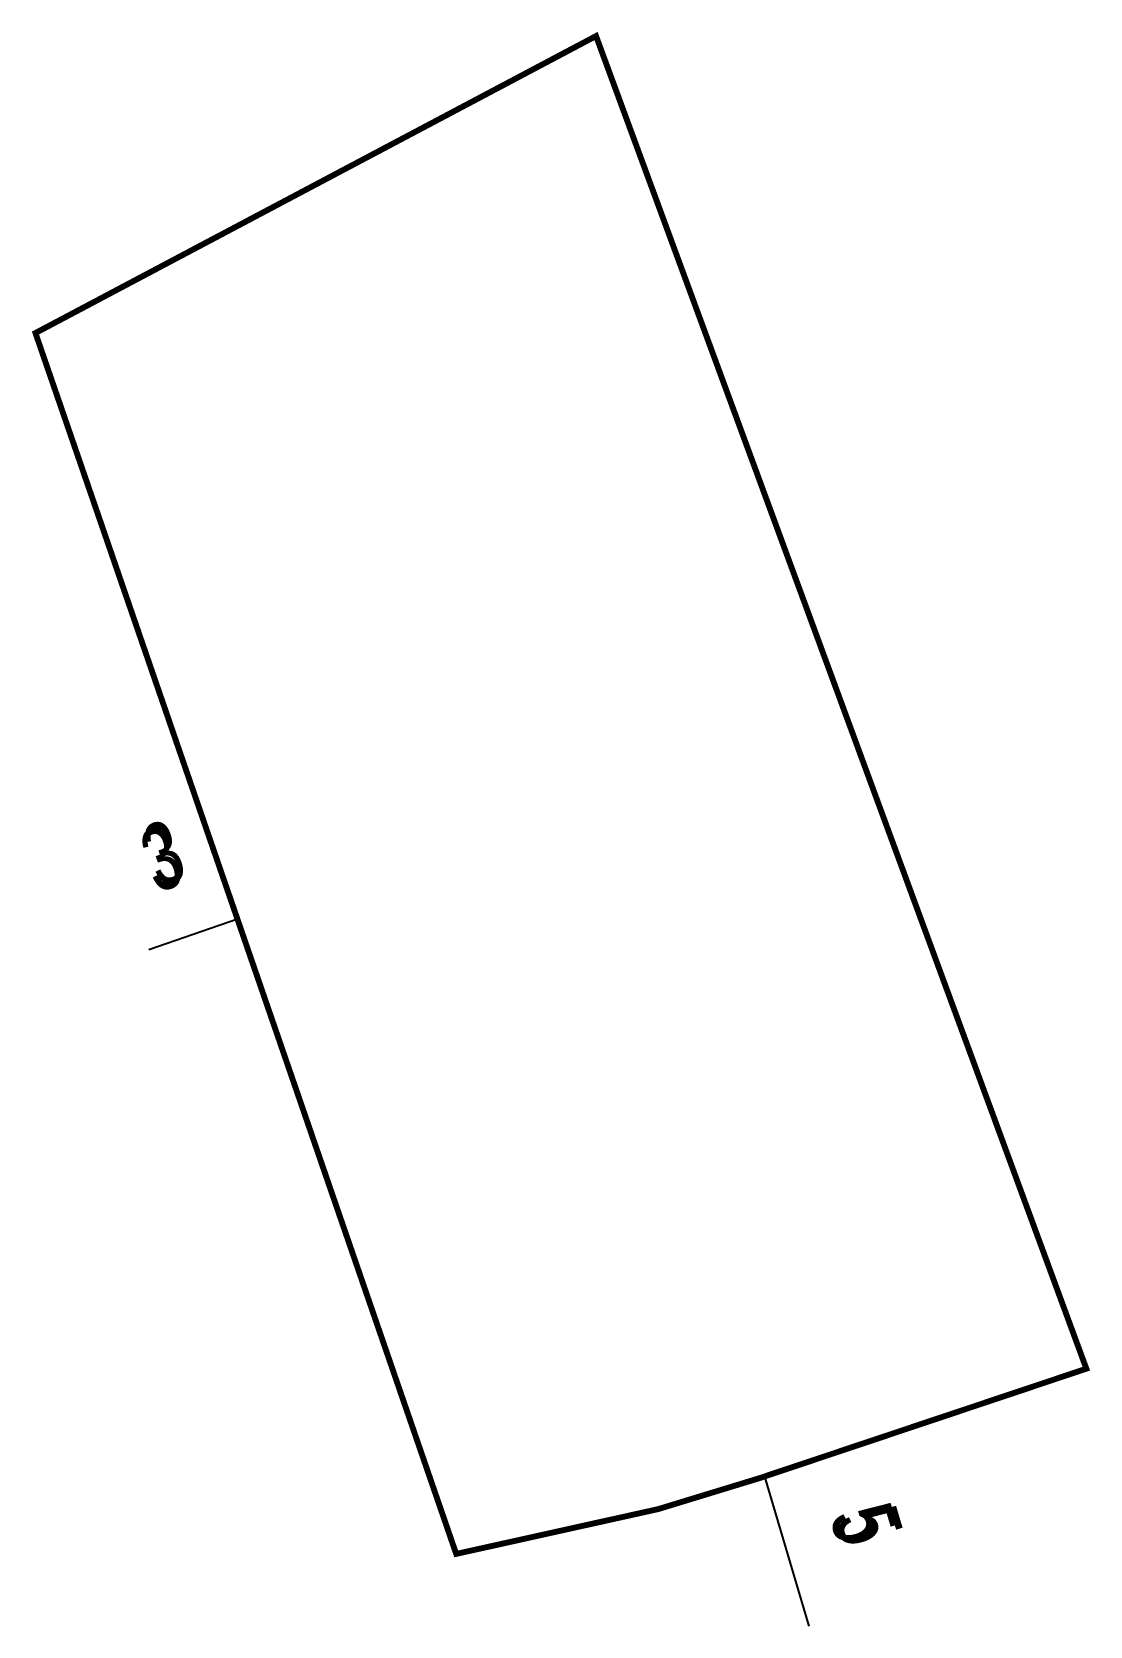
# Model space of a CAD drawing. Extents: x 185547.1 to 185581, y 654830.2 to 654881.3.
import ezdxf

# ---------------------------------------------------------------- set-up
doc = ezdxf.new("R2010")
doc.units = 0
doc.header["$MEASUREMENT"] = 0
doc.linetypes.add('KB', pattern=[11, 7, -1.5, 1, -1.5])
for name, color, linetype in [('dim', 4, 'Continuous'), ('HEB_ENTITY', 3, 'Continuous'), ('LIKB', 242, 'KB')]:
    doc.layers.add(name, color=color, linetype=linetype)
doc.styles.add('HEBTXT', font='hebtxt2.shx')

# ---------------------------------------------------------------- blocks, each defined once
blk = doc.blocks.new('HEB_ENTITY', base_point=(239887.559527, 732905.39089))
at = {"layer": 'HEB_ENTITY', "style": 'HEBTXT', "width": 0.7}
blk.add_attdef('VAL', (239887.559527, 732905.39089), '', height=1, dxfattribs=at)
at = {"layer": 'HEB_ENTITY', "style": 'HEBTXT', "width": 0.7, "flags": 1}
for tag in ['WIDTH', 'YBASE', 'TAG', 'XBASE', 'PROMPT', 'HEIGHT', 'BLKNAME', 'BLKNUM']:
    blk.add_attdef(tag, (239887.559527, 732905.39089), '', height=1, dxfattribs=at)
blk = doc.blocks.new('dim', base_point=(239887.559527, 732905.39089))
at = {"layer": 'dim', "style": 'HEBTXT', "width": 0.7}
blk.add_attdef('NUMBER', (239887.559527, 732905.39089), '', height=1, dxfattribs=at)

msp = doc.modelspace()

# ---------------------------------------------------------------- linework, layer by layer
at = {"layer": 'dim'}
for points in [[(185550.878, 654851.898), (185553.714, 654852.875)], [(185572.042, 654830.208), (185570.619, 654835.002)]]:
    msp.add_lwpolyline(points, dxfattribs=at)
at = {"layer": 'LIKB', "ltscale": 0.2, "const_width": 0.188}
msp.add_lwpolyline([(185547.243, 654871.652), (185565.21, 654881.17), (185580.924, 654838.458), (185570.457, 654834.953), (185567.205, 654833.959), (185560.728, 654832.522), (185547.243, 654871.652), (185565.21, 654881.17), (185580.924, 654838.458)], dxfattribs=at)

# ---------------------------------------------------------------- block references
at = {"layer": 'dim', "linetype": 'ByBlock'}
ref = msp.add_blockref('dim', (185551.104, 654853.695), dxfattribs=dict(at, xscale=2, yscale=2, zscale=2, rotation=19.01495839558836))
ref.add_attrib('NUMBER', '3', (185551.104, 654853.695), dxfattribs={"layer": '0', "height": 2, "rotation": 19.015, "style": 'HEBTXT', "width": 0.7})
ref = msp.add_blockref('dim', (185572.689, 654833.738), dxfattribs=dict(at, xscale=2, yscale=2, zscale=2, rotation=286.5355106136632))
ref.add_attrib('NUMBER', '5', (185572.689, 654833.738), dxfattribs={"layer": '0', "height": 2, "rotation": 286.5355, "style": 'HEBTXT', "width": 0.7})
at = {"layer": 'HEB_ENTITY', "linetype": 'ByBlock'}
ref = msp.add_blockref('HEB_ENTITY', (185551.104, 654853.695), dxfattribs=dict(at, xscale=2, yscale=2, zscale=2, rotation=19.01495839558836))
ref.add_attrib('VAL', '3', (185551.192, 654853.875), dxfattribs={"layer": '0', "height": 2, "rotation": 19.015, "style": 'HEBTXT', "width": 0.7})
ref = msp.add_blockref('HEB_ENTITY', (185572.689, 654833.738), dxfattribs=dict(at, xscale=2, yscale=2, zscale=2, rotation=286.5355106136632))
ref.add_attrib('VAL', '5', (185572.865, 654833.643), dxfattribs={"layer": '0', "height": 2, "rotation": 286.5355, "style": 'HEBTXT', "width": 0.7})

doc.saveas('drawing.dxf')
